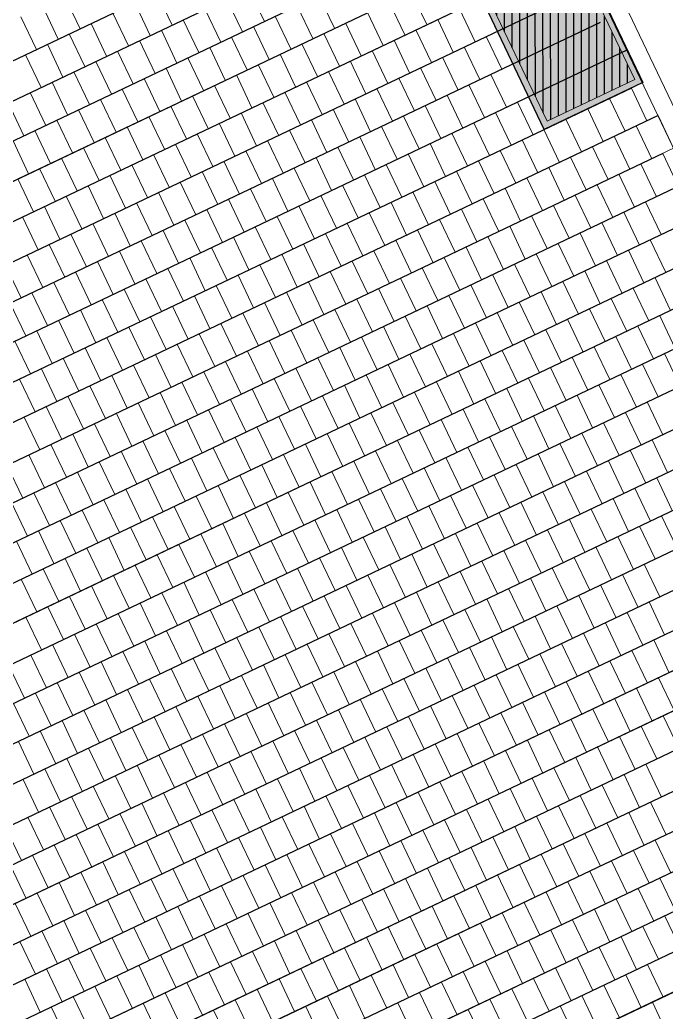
# Model space of a CAD drawing. Header units: metres. Extents: x 679599 to 680028, y 2748524 to 2748840.
# Drawn here: x 679958.94 to 679969.63, y 2748801.85 to 2748818.26 of the extents above; entities that cross this region are included whole.
import ezdxf

# ---------------------------------------------------------------- set-up
doc = ezdxf.new("R2010")
doc.units = ezdxf.units.M
doc.header["$LTSCALE"] = 5
doc.layers.add('00-AUX', color=2, linetype='Continuous', plot=False)
doc.layers.add('00-AUX Tree Pit', color=2, linetype='Continuous', plot=False)
doc.layers.add('02-L-B-Curb', color=11, linetype='Continuous', lineweight=5, plot=False)
doc.layers.add('02-L-Joints-Paviment_07_Precast Concrete Blocks 60X40', color=7, linetype='Continuous', lineweight=5, true_color=0x999999)
doc.layers.add('03-TR-Pavement_07_Precast Concrete Blocks 60X40', color=7, linetype='Continuous', lineweight=5, true_color=0x999999)
doc.layers.add('03-TR-Tree Pit_Green', color=46, linetype='Continuous')
doc.layers.add('03-TR-Tree Pit_White', color=7, linetype='Continuous', true_color=0xfcfcfc)
doc.layers.add('04-BK-Tree Pit', color=6, linetype='Continuous', lineweight=5)

# ---------------------------------------------------------------- blocks, each defined once
blk = doc.blocks.new('ALCORQUE RECTANGULAR')
at = {"layer": '03-TR-Tree Pit_Green', "ltscale": 0.3}
h = blk.add_hatch(dxfattribs=at)
h.set_pattern_fill('ANSI31', color=256, scale=0.04, angle=-45)
h.set_pattern_definition([(360, (-2068898.16958, 3428624.0145), (3e-17, 0.127), [])])
h.paths.add_polyline_path([(679903.391, 2748647.421), (679902.702, 2748648.869), (679904.689, 2748649.814), (679905.377, 2748648.367)])
at = {"layer": '03-TR-Tree Pit_White'}
h = blk.add_hatch(color=256, dxfattribs=at)
h.dxf.hatch_style = 1
h.paths.add_polyline_path([(679903.344, 2748647.288), (679902.569, 2748648.916), (679904.736, 2748649.947), (679905.511, 2748648.319)])
at = {"layer": '02-L-B-Curb'}
blk.add_lwpolyline([(679903.344, 2748647.288), (679902.569, 2748648.916), (679904.736, 2748649.947), (679905.511, 2748648.319)], close=True, dxfattribs=at)
at = {"layer": '02-L-B-Curb', "color": 6}
blk.add_lwpolyline([(679903.391, 2748647.421), (679902.702, 2748648.868), (679904.689, 2748649.814), (679905.378, 2748648.366)], close=True, dxfattribs=at)

msp = doc.modelspace()

# ---------------------------------------------------------------- linework, layer by layer
at = {"layer": '00-AUX'}
for points in [[(679966.982, 2748821.461), (679948.143, 2748812.496)], [(679967.422, 2748821.006), (679948.561, 2748812.03)], [(679967.499, 2748820.378), (679948.978, 2748811.565)], [(679967.939, 2748819.923), (679949.396, 2748811.099)], [(679968.016, 2748819.295), (679949.814, 2748810.633)], [(679968.456, 2748818.84), (679950.232, 2748810.168)], [(679968.533, 2748818.212), (679950.65, 2748809.702)], [(679968.973, 2748817.757), (679951.068, 2748809.236)], [(679969.051, 2748817.129), (679951.485, 2748808.77)], [(679969.491, 2748816.674), (679951.903, 2748808.305)], [(679969.568, 2748816.046), (679952.321, 2748807.839)], [(679970.008, 2748815.591), (679952.739, 2748807.373)], [(679970.085, 2748814.963), (679953.157, 2748806.908)], [(679970.525, 2748814.508), (679953.574, 2748806.442)], [(679970.602, 2748813.88), (679953.992, 2748805.976)], [(679971.042, 2748813.425), (679954.41, 2748805.51)], [(679971.119, 2748812.797), (679954.828, 2748805.045)], [(679971.559, 2748812.342), (679955.246, 2748804.579)], [(679971.637, 2748811.714), (679955.663, 2748804.113)], [(679972.077, 2748811.259), (679956.081, 2748803.647)], [(679972.154, 2748810.631), (679956.499, 2748803.182)], [(679972.593, 2748810.178), (679956.916, 2748802.718)], [(679972.67, 2748809.55), (679957.333, 2748802.252)], [(679973.11, 2748809.095), (679957.751, 2748801.786)], [(679973.187, 2748808.467), (679958.169, 2748801.32)], [(679973.624, 2748808.011), (679958.587, 2748800.855)], [(679973.701, 2748807.383), (679959.004, 2748800.389)], [(679974.141, 2748806.928), (679959.422, 2748799.923)], [(679974.218, 2748806.3), (679959.84, 2748799.458)], [(679974.658, 2748805.845), (679960.258, 2748798.992)], [(679974.736, 2748805.217), (679960.676, 2748798.526)], [(679975.176, 2748804.762), (679961.093, 2748798.061)]]:
    msp.add_lwpolyline(points, dxfattribs=at)
at = {"layer": '00-AUX Tree Pit'}
msp.add_lwpolyline([(679969.24, 2748817.22), (679967.611, 2748816.445), (679966.58, 2748818.613), (679968.208, 2748819.387)], close=True, dxfattribs=at)
at = {"layer": '02-L-B-Curb'}
for points in [[(680027.692, 2748695.495), (679959.257, 2748838.798)], [(679959.147, 2748838.332), (680027.421, 2748695.366)]]:
    msp.add_lwpolyline(points, dxfattribs=at)
at = {"layer": '02-L-Joints-Paviment_07_Precast Concrete Blocks 60X40'}
for points in [[(679962.984, 2748818.23), (679962.726, 2748818.771)], [(679959.939, 2748818.109), (679959.681, 2748818.651)], [(679961.203, 2748818.711), (679961.461, 2748818.169)], [(679962.623, 2748818.058), (679962.365, 2748818.599)], [(679963.887, 2748818.659), (679964.145, 2748818.117)], [(679965.669, 2748818.178), (679965.411, 2748818.72)], [(679959.577, 2748817.938), (679959.32, 2748818.479)], [(679960.842, 2748818.539), (679961.099, 2748817.997)], [(679962.262, 2748817.886), (679962.004, 2748818.428)], [(679963.526, 2748818.487), (679963.784, 2748817.946)], [(679965.307, 2748818.006), (679965.049, 2748818.548)], [(679966.21, 2748818.436), (679966.468, 2748817.894)], [(679959.216, 2748817.766), (679958.958, 2748818.307)], [(679960.48, 2748818.367), (679960.738, 2748817.825)], [(679961.901, 2748817.714), (679961.643, 2748818.256)], [(679963.165, 2748818.315), (679963.423, 2748817.774)], [(679964.946, 2748817.834), (679964.688, 2748818.376)], [(679965.849, 2748818.264), (679966.107, 2748817.722)], [(679960.119, 2748818.195), (679960.377, 2748817.654)], [(679962.804, 2748818.144), (679963.061, 2748817.602)], [(679964.585, 2748817.662), (679964.327, 2748818.204)], [(679965.488, 2748818.092), (679965.746, 2748817.55)], [(679959.758, 2748818.023), (679960.016, 2748817.482)], [(679961.539, 2748817.542), (679961.282, 2748818.084)], [(679962.442, 2748817.972), (679962.7, 2748817.43)], [(679964.224, 2748817.49), (679963.966, 2748818.032)], [(679966.908, 2748817.439), (679966.65, 2748817.98)], [(679959.397, 2748817.852), (679959.655, 2748817.31)], [(679961.178, 2748817.37), (679960.92, 2748817.912)], [(679962.081, 2748817.8), (679962.339, 2748817.258)], [(679963.863, 2748817.318), (679963.605, 2748817.86)], [(679965.127, 2748817.92), (679965.385, 2748817.378)], [(679966.547, 2748817.267), (679966.289, 2748817.808)], [(679959.036, 2748817.68), (679959.293, 2748817.138)], [(679960.817, 2748817.198), (679960.559, 2748817.74)], [(679961.72, 2748817.628), (679961.978, 2748817.086)], [(679963.501, 2748817.147), (679963.244, 2748817.688)], [(679964.766, 2748817.748), (679965.023, 2748817.206)], [(679966.186, 2748817.095), (679965.928, 2748817.637)], [(679960.456, 2748817.026), (679960.198, 2748817.568)], [(679961.359, 2748817.456), (679961.617, 2748816.914)], [(679963.14, 2748816.975), (679962.882, 2748817.516)], [(679964.404, 2748817.576), (679964.662, 2748817.034)], [(679965.824, 2748816.923), (679965.567, 2748817.465)], [(679960.095, 2748816.855), (679959.837, 2748817.396)], [(679960.998, 2748817.284), (679961.255, 2748816.742)], [(679962.779, 2748816.803), (679962.521, 2748817.345)], [(679964.043, 2748817.404), (679964.301, 2748816.863)], [(679965.463, 2748816.751), (679965.205, 2748817.293)], [(679966.727, 2748817.353), (679966.985, 2748816.811)], [(679959.733, 2748816.683), (679959.476, 2748817.224)], [(679960.636, 2748817.112), (679960.894, 2748816.571)], [(679962.418, 2748816.631), (679962.16, 2748817.173)], [(679963.682, 2748817.232), (679963.94, 2748816.691)], [(679965.102, 2748816.579), (679964.844, 2748817.121)], [(679966.366, 2748817.181), (679966.624, 2748816.639)], [(679969.051, 2748817.129), (679969.308, 2748816.587)], [(679959.372, 2748816.511), (679959.114, 2748817.053)], [(679960.275, 2748816.94), (679960.533, 2748816.399)], [(679962.057, 2748816.459), (679961.799, 2748817.001)], [(679963.321, 2748817.061), (679963.579, 2748816.519)], [(679964.741, 2748816.407), (679964.483, 2748816.949)], [(679966.005, 2748817.009), (679966.263, 2748816.467)], [(679968.689, 2748816.957), (679968.947, 2748816.415)], [(679959.011, 2748816.339), (679958.753, 2748816.881)], [(679961.695, 2748816.287), (679961.438, 2748816.829)], [(679962.96, 2748816.889), (679963.217, 2748816.347)], [(679964.38, 2748816.235), (679964.122, 2748816.777)], [(679965.644, 2748816.837), (679965.902, 2748816.295)], [(679967.425, 2748816.356), (679967.167, 2748816.897)], [(679968.328, 2748816.785), (679968.586, 2748816.243)], [(679959.914, 2748816.769), (679960.172, 2748816.227)], [(679961.334, 2748816.115), (679961.076, 2748816.657)], [(679962.598, 2748816.717), (679962.856, 2748816.175)], [(679965.283, 2748816.665), (679965.541, 2748816.123)], [(679967.064, 2748816.184), (679966.806, 2748816.725)], [(679967.967, 2748816.613), (679968.225, 2748816.072)], [(679969.748, 2748816.132), (679969.491, 2748816.674)], [(679959.553, 2748816.597), (679959.811, 2748816.055)], [(679960.973, 2748815.943), (679960.715, 2748816.485)], [(679962.237, 2748816.545), (679962.495, 2748816.003)], [(679964.019, 2748816.064), (679963.761, 2748816.605)], [(679964.922, 2748816.493), (679965.179, 2748815.951)], [(679966.703, 2748816.012), (679966.445, 2748816.554)], [(679969.387, 2748815.96), (679969.129, 2748816.502)], [(679959.192, 2748816.425), (679959.449, 2748815.883)], [(679960.612, 2748815.772), (679960.354, 2748816.313)], [(679961.876, 2748816.373), (679962.134, 2748815.831)], [(679963.657, 2748815.892), (679963.4, 2748816.433)], [(679964.56, 2748816.321), (679964.818, 2748815.78)], [(679966.342, 2748815.84), (679966.084, 2748816.382)], [(679967.606, 2748816.442), (679967.864, 2748815.9)], [(679969.026, 2748815.788), (679968.768, 2748816.33)], [(679958.83, 2748816.253), (679959.088, 2748815.711)], [(679960.251, 2748815.6), (679959.993, 2748816.141)], [(679961.515, 2748816.201), (679961.773, 2748815.659)], [(679963.296, 2748815.72), (679963.038, 2748816.262)], [(679964.199, 2748816.149), (679964.457, 2748815.608)], [(679965.98, 2748815.668), (679965.723, 2748816.21)], [(679967.245, 2748816.27), (679967.502, 2748815.728)], [(679968.665, 2748815.616), (679968.407, 2748816.158)], [(679959.889, 2748815.428), (679959.632, 2748815.97)], [(679961.154, 2748816.029), (679961.411, 2748815.488)], [(679962.935, 2748815.548), (679962.677, 2748816.09)], [(679963.838, 2748815.978), (679964.096, 2748815.436)], [(679965.619, 2748815.496), (679965.361, 2748816.038)], [(679966.883, 2748816.098), (679967.141, 2748815.556)], [(679968.304, 2748815.444), (679968.046, 2748815.986)], [(679969.568, 2748816.046), (679969.826, 2748815.504)], [(679959.528, 2748815.256), (679959.27, 2748815.798)], [(679960.792, 2748815.857), (679961.05, 2748815.316)], [(679962.574, 2748815.376), (679962.316, 2748815.918)], [(679963.477, 2748815.806), (679963.735, 2748815.264)], [(679965.258, 2748815.324), (679965, 2748815.866)], [(679966.522, 2748815.926), (679966.78, 2748815.384)], [(679967.942, 2748815.273), (679967.685, 2748815.814)], [(679969.207, 2748815.874), (679969.464, 2748815.332)], [(679959.167, 2748815.084), (679958.909, 2748815.626)], [(679960.431, 2748815.686), (679960.689, 2748815.144)], [(679962.213, 2748815.204), (679961.955, 2748815.746)], [(679963.116, 2748815.634), (679963.373, 2748815.092)], [(679964.897, 2748815.152), (679964.639, 2748815.694)], [(679966.161, 2748815.754), (679966.419, 2748815.212)], [(679967.581, 2748815.101), (679967.323, 2748815.642)], [(679968.845, 2748815.702), (679969.103, 2748815.16)], [(679960.07, 2748815.514), (679960.328, 2748814.972)], [(679961.851, 2748815.032), (679961.594, 2748815.574)], [(679962.754, 2748815.462), (679963.012, 2748814.92)], [(679964.536, 2748814.981), (679964.278, 2748815.522)], [(679965.8, 2748815.582), (679966.058, 2748815.04)], [(679967.22, 2748814.929), (679966.962, 2748815.471)], [(679968.484, 2748815.53), (679968.742, 2748814.989)], [(679959.709, 2748815.342), (679959.967, 2748814.8)], [(679961.49, 2748814.86), (679961.232, 2748815.402)], [(679964.175, 2748814.809), (679963.917, 2748815.35)], [(679965.439, 2748815.41), (679965.697, 2748814.868)], [(679966.859, 2748814.757), (679966.601, 2748815.299)], [(679968.123, 2748815.359), (679968.381, 2748814.817)], [(679959.348, 2748815.17), (679959.605, 2748814.628)], [(679961.129, 2748814.689), (679960.871, 2748815.23)], [(679962.393, 2748815.29), (679962.651, 2748814.748)], [(679963.813, 2748814.637), (679963.556, 2748815.179)], [(679965.078, 2748815.238), (679965.335, 2748814.697)], [(679967.762, 2748815.187), (679968.02, 2748814.645)], [(679969.543, 2748814.705), (679969.285, 2748815.247)], [(679958.986, 2748814.998), (679959.244, 2748814.456)], [(679960.768, 2748814.517), (679960.51, 2748815.058)], [(679962.032, 2748815.118), (679962.29, 2748814.576)], [(679963.452, 2748814.465), (679963.194, 2748815.007)], [(679964.716, 2748815.067), (679964.974, 2748814.525)], [(679966.498, 2748814.585), (679966.24, 2748815.127)], [(679967.401, 2748815.015), (679967.658, 2748814.473)], [(679969.182, 2748814.533), (679968.924, 2748815.075)], [(679960.407, 2748814.345), (679960.149, 2748814.887)], [(679961.671, 2748814.946), (679961.929, 2748814.405)], [(679963.091, 2748814.293), (679962.833, 2748814.835)], [(679964.355, 2748814.895), (679964.613, 2748814.353)], [(679966.136, 2748814.413), (679965.879, 2748814.955)], [(679967.039, 2748814.843), (679967.297, 2748814.301)], [(679968.821, 2748814.361), (679968.563, 2748814.903)], [(679960.045, 2748814.173), (679959.788, 2748814.715)], [(679961.31, 2748814.774), (679961.567, 2748814.233)], [(679962.73, 2748814.121), (679962.472, 2748814.663)], [(679963.994, 2748814.723), (679964.252, 2748814.181)], [(679965.775, 2748814.241), (679965.517, 2748814.783)], [(679966.678, 2748814.671), (679966.936, 2748814.129)], [(679968.46, 2748814.19), (679968.202, 2748814.731)], [(679959.684, 2748814.001), (679959.426, 2748814.543)], [(679960.948, 2748814.603), (679961.206, 2748814.061)], [(679962.369, 2748813.949), (679962.111, 2748814.491)], [(679963.633, 2748814.551), (679963.891, 2748814.009)], [(679965.414, 2748814.069), (679965.156, 2748814.611)], [(679966.317, 2748814.499), (679966.575, 2748813.957)], [(679968.098, 2748814.018), (679967.841, 2748814.56)], [(679969.363, 2748814.619), (679969.62, 2748814.077)], [(679959.323, 2748813.829), (679959.065, 2748814.371)], [(679960.587, 2748814.431), (679960.845, 2748813.889)], [(679962.007, 2748813.777), (679961.75, 2748814.319)], [(679963.272, 2748814.379), (679963.529, 2748813.837)], [(679965.053, 2748813.898), (679964.795, 2748814.439)], [(679965.956, 2748814.327), (679966.214, 2748813.785)], [(679967.737, 2748813.846), (679967.479, 2748814.388)], [(679969.001, 2748814.447), (679969.259, 2748813.906)], [(679958.962, 2748813.657), (679958.704, 2748814.199)], [(679960.226, 2748814.259), (679960.484, 2748813.717)], [(679961.646, 2748813.606), (679961.388, 2748814.147)], [(679962.91, 2748814.207), (679963.168, 2748813.665)], [(679964.692, 2748813.726), (679964.434, 2748814.267)], [(679965.595, 2748814.155), (679965.853, 2748813.614)], [(679967.376, 2748813.674), (679967.118, 2748814.216)], [(679968.64, 2748814.276), (679968.898, 2748813.734)], [(679959.865, 2748814.087), (679960.123, 2748813.545)], [(679962.549, 2748814.035), (679962.807, 2748813.493)], [(679964.331, 2748813.554), (679964.073, 2748814.096)], [(679965.234, 2748813.984), (679965.491, 2748813.442)], [(679967.015, 2748813.502), (679966.757, 2748814.044)], [(679968.279, 2748814.104), (679968.537, 2748813.562)], [(679969.699, 2748813.45), (679969.441, 2748813.992)], [(679959.504, 2748813.915), (679959.761, 2748813.373)], [(679961.285, 2748813.434), (679961.027, 2748813.975)], [(679962.188, 2748813.863), (679962.446, 2748813.322)], [(679963.969, 2748813.382), (679963.712, 2748813.924)], [(679966.654, 2748813.33), (679966.396, 2748813.872)], [(679967.918, 2748813.932), (679968.176, 2748813.39)], [(679969.338, 2748813.278), (679969.08, 2748813.82)], [(679959.142, 2748813.743), (679959.4, 2748813.201)], [(679960.924, 2748813.262), (679960.666, 2748813.804)], [(679961.827, 2748813.692), (679962.085, 2748813.15)], [(679963.608, 2748813.21), (679963.35, 2748813.752)], [(679964.872, 2748813.812), (679965.13, 2748813.27)], [(679966.292, 2748813.158), (679966.035, 2748813.7)], [(679967.557, 2748813.76), (679967.814, 2748813.218)], [(679958.781, 2748813.571), (679959.039, 2748813.03)], [(679960.563, 2748813.09), (679960.305, 2748813.632)], [(679961.466, 2748813.52), (679961.723, 2748812.978)], [(679963.247, 2748813.038), (679962.989, 2748813.58)], [(679964.511, 2748813.64), (679964.769, 2748813.098)], [(679965.931, 2748812.986), (679965.673, 2748813.528)], [(679967.195, 2748813.588), (679967.453, 2748813.046)], [(679968.977, 2748813.107), (679968.719, 2748813.648)], [(679960.201, 2748812.918), (679959.944, 2748813.46)], [(679961.104, 2748813.348), (679961.362, 2748812.806)], [(679962.886, 2748812.866), (679962.628, 2748813.408)], [(679964.15, 2748813.468), (679964.408, 2748812.926)], [(679965.57, 2748812.815), (679965.312, 2748813.356)], [(679966.834, 2748813.416), (679967.092, 2748812.874)], [(679968.616, 2748812.935), (679968.358, 2748813.477)], [(679969.519, 2748813.364), (679969.776, 2748812.823)], [(679959.84, 2748812.746), (679959.582, 2748813.288)], [(679960.743, 2748813.176), (679961.001, 2748812.634)], [(679962.525, 2748812.694), (679962.267, 2748813.236)], [(679963.789, 2748813.296), (679964.047, 2748812.754)], [(679965.209, 2748812.643), (679964.951, 2748813.185)], [(679966.473, 2748813.244), (679966.731, 2748812.702)], [(679968.254, 2748812.763), (679967.997, 2748813.305)], [(679969.157, 2748813.193), (679969.415, 2748812.651)], [(679959.479, 2748812.574), (679959.221, 2748813.116)], [(679960.382, 2748813.004), (679960.64, 2748812.462)], [(679962.163, 2748812.523), (679961.906, 2748813.064)], [(679963.428, 2748813.124), (679963.685, 2748812.582)], [(679964.848, 2748812.471), (679964.59, 2748813.013)], [(679966.112, 2748813.072), (679966.37, 2748812.531)], [(679967.893, 2748812.591), (679967.635, 2748813.133)], [(679968.796, 2748813.021), (679969.054, 2748812.479)], [(679959.118, 2748812.402), (679958.86, 2748812.944)], [(679961.802, 2748812.351), (679961.544, 2748812.892)], [(679963.066, 2748812.952), (679963.324, 2748812.41)], [(679964.487, 2748812.299), (679964.229, 2748812.841)], [(679965.751, 2748812.901), (679966.009, 2748812.359)], [(679967.532, 2748812.419), (679967.274, 2748812.961)], [(679968.435, 2748812.849), (679968.693, 2748812.307)], [(679960.021, 2748812.832), (679960.279, 2748812.29)], [(679961.441, 2748812.179), (679961.183, 2748812.721)], [(679962.705, 2748812.78), (679962.963, 2748812.239)], [(679965.389, 2748812.729), (679965.647, 2748812.187)], [(679967.171, 2748812.247), (679966.913, 2748812.789)], [(679968.074, 2748812.677), (679968.332, 2748812.135)], [(679969.855, 2748812.195), (679969.597, 2748812.737)], [(679959.66, 2748812.66), (679959.917, 2748812.118)], [(679961.08, 2748812.007), (679960.822, 2748812.549)], [(679962.344, 2748812.609), (679962.602, 2748812.067)], [(679964.125, 2748812.127), (679963.868, 2748812.669)], [(679965.028, 2748812.557), (679965.286, 2748812.015)], [(679966.81, 2748812.075), (679966.552, 2748812.617)], [(679969.494, 2748812.024), (679969.236, 2748812.565)], [(679959.298, 2748812.488), (679959.556, 2748811.947)], [(679960.719, 2748811.835), (679960.461, 2748812.377)], [(679961.983, 2748812.437), (679962.241, 2748811.895)], [(679963.764, 2748811.955), (679963.506, 2748812.497)], [(679964.667, 2748812.385), (679964.925, 2748811.843)], [(679966.448, 2748811.903), (679966.191, 2748812.445)], [(679967.713, 2748812.505), (679967.97, 2748811.963)], [(679969.133, 2748811.852), (679968.875, 2748812.394)], [(679958.937, 2748812.317), (679959.195, 2748811.775)], [(679960.357, 2748811.663), (679960.1, 2748812.205)], [(679961.622, 2748812.265), (679961.879, 2748811.723)], [(679963.403, 2748811.783), (679963.145, 2748812.325)], [(679964.306, 2748812.213), (679964.564, 2748811.671)], [(679966.087, 2748811.732), (679965.829, 2748812.273)], [(679967.351, 2748812.333), (679967.609, 2748811.791)], [(679968.772, 2748811.68), (679968.514, 2748812.222)], [(679959.996, 2748811.491), (679959.738, 2748812.033)], [(679961.26, 2748812.093), (679961.518, 2748811.551)], [(679963.042, 2748811.611), (679962.784, 2748812.153)], [(679963.945, 2748812.041), (679964.203, 2748811.499)], [(679965.726, 2748811.56), (679965.468, 2748812.102)], [(679966.99, 2748812.161), (679967.248, 2748811.62)], [(679968.41, 2748811.508), (679968.153, 2748812.05)], [(679959.635, 2748811.319), (679959.377, 2748811.861)], [(679960.899, 2748811.921), (679961.157, 2748811.379)], [(679962.681, 2748811.44), (679962.423, 2748811.981)], [(679963.584, 2748811.869), (679963.841, 2748811.327)], [(679965.365, 2748811.388), (679965.107, 2748811.93)], [(679966.629, 2748811.989), (679966.887, 2748811.448)], [(679968.049, 2748811.336), (679967.791, 2748811.878)], [(679969.313, 2748811.938), (679969.571, 2748811.396)], [(679959.274, 2748811.148), (679959.016, 2748811.689)], [(679960.538, 2748811.749), (679960.796, 2748811.207)], [(679962.319, 2748811.268), (679962.062, 2748811.81)], [(679963.222, 2748811.697), (679963.48, 2748811.156)], [(679965.004, 2748811.216), (679964.746, 2748811.758)], [(679966.268, 2748811.818), (679966.526, 2748811.276)], [(679967.688, 2748811.164), (679967.43, 2748811.706)], [(679968.952, 2748811.766), (679969.21, 2748811.224)], [(679960.177, 2748811.577), (679960.435, 2748811.035)], [(679961.958, 2748811.096), (679961.7, 2748811.638)], [(679962.861, 2748811.526), (679963.119, 2748810.984)], [(679964.643, 2748811.044), (679964.385, 2748811.586)], [(679965.907, 2748811.646), (679966.164, 2748811.104)], [(679967.327, 2748810.992), (679967.069, 2748811.534)], [(679968.591, 2748811.594), (679968.849, 2748811.052)], [(679959.816, 2748811.405), (679960.073, 2748810.864)], [(679961.597, 2748810.924), (679961.339, 2748811.466)], [(679964.281, 2748810.872), (679964.024, 2748811.414)], [(679965.545, 2748811.474), (679965.803, 2748810.932)], [(679966.966, 2748810.82), (679966.708, 2748811.362)], [(679968.23, 2748811.422), (679968.488, 2748810.88)], [(679959.454, 2748811.234), (679959.712, 2748810.692)], [(679961.236, 2748810.752), (679960.978, 2748811.294)], [(679962.5, 2748811.354), (679962.758, 2748810.812)], [(679963.92, 2748810.7), (679963.662, 2748811.242)], [(679965.184, 2748811.302), (679965.442, 2748810.76)], [(679967.869, 2748811.25), (679968.126, 2748810.708)], [(679969.65, 2748810.769), (679969.392, 2748811.311)], [(679959.093, 2748811.062), (679959.351, 2748810.52)], [(679960.875, 2748810.58), (679960.617, 2748811.122)], [(679962.139, 2748811.182), (679962.397, 2748810.64)], [(679963.559, 2748810.528), (679963.301, 2748811.07)], [(679964.823, 2748811.13), (679965.081, 2748810.588)], [(679966.604, 2748810.649), (679966.347, 2748811.19)], [(679967.507, 2748811.078), (679967.765, 2748810.537)], [(679969.289, 2748810.597), (679969.031, 2748811.139)], [(679958.732, 2748810.89), (679958.99, 2748810.348)], [(679960.513, 2748810.408), (679960.256, 2748810.95)], [(679961.778, 2748811.01), (679962.035, 2748810.468)], [(679963.198, 2748810.357), (679962.94, 2748810.898)], [(679964.462, 2748810.958), (679964.72, 2748810.416)], [(679966.243, 2748810.477), (679965.985, 2748811.019)], [(679967.146, 2748810.906), (679967.404, 2748810.365)], [(679968.928, 2748810.425), (679968.67, 2748810.967)], [(679960.152, 2748810.236), (679959.894, 2748810.778)], [(679961.416, 2748810.838), (679961.674, 2748810.296)], [(679962.837, 2748810.185), (679962.579, 2748810.727)], [(679964.101, 2748810.786), (679964.359, 2748810.245)], [(679965.882, 2748810.305), (679965.624, 2748810.847)], [(679966.785, 2748810.735), (679967.043, 2748810.193)], [(679968.566, 2748810.253), (679968.309, 2748810.795)], [(679959.791, 2748810.065), (679959.533, 2748810.606)], [(679961.055, 2748810.666), (679961.313, 2748810.124)], [(679962.475, 2748810.013), (679962.218, 2748810.555)], [(679963.74, 2748810.614), (679963.997, 2748810.073)], [(679965.521, 2748810.133), (679965.263, 2748810.675)], [(679966.424, 2748810.563), (679966.682, 2748810.021)], [(679968.205, 2748810.081), (679967.947, 2748810.623)], [(679969.469, 2748810.683), (679969.727, 2748810.141)], [(679959.43, 2748809.893), (679959.172, 2748810.435)], [(679960.694, 2748810.494), (679960.952, 2748809.952)], [(679962.114, 2748809.841), (679961.856, 2748810.383)], [(679963.378, 2748810.443), (679963.636, 2748809.901)], [(679965.16, 2748809.961), (679964.902, 2748810.503)], [(679966.063, 2748810.391), (679966.32, 2748809.849)], [(679967.844, 2748809.909), (679967.586, 2748810.451)], [(679969.108, 2748810.511), (679969.366, 2748809.969)], [(679959.069, 2748809.721), (679958.811, 2748810.263)], [(679960.333, 2748810.322), (679960.591, 2748809.781)], [(679961.753, 2748809.669), (679961.495, 2748810.211)], [(679963.017, 2748810.271), (679963.275, 2748809.729)], [(679964.799, 2748809.789), (679964.541, 2748810.331)], [(679965.701, 2748810.219), (679965.959, 2748809.677)], [(679967.483, 2748809.738), (679967.225, 2748810.279)], [(679968.747, 2748810.339), (679969.005, 2748809.797)], [(679959.972, 2748810.151), (679960.229, 2748809.609)], [(679962.656, 2748810.099), (679962.914, 2748809.557)], [(679964.437, 2748809.617), (679964.18, 2748810.159)], [(679965.34, 2748810.047), (679965.598, 2748809.505)], [(679967.122, 2748809.566), (679966.864, 2748810.107)], [(679968.386, 2748810.167), (679968.644, 2748809.625)], [(679969.806, 2748809.514), (679969.548, 2748810.056)], [(679959.61, 2748809.979), (679959.868, 2748809.437)], [(679961.392, 2748809.497), (679961.134, 2748810.039)], [(679962.295, 2748809.927), (679962.553, 2748809.385)], [(679964.076, 2748809.445), (679963.818, 2748809.987)], [(679966.76, 2748809.394), (679966.503, 2748809.936)], [(679968.025, 2748809.995), (679968.282, 2748809.454)], [(679969.445, 2748809.342), (679969.187, 2748809.884)], [(679959.249, 2748809.807), (679959.507, 2748809.265)], [(679961.031, 2748809.325), (679960.773, 2748809.867)], [(679961.934, 2748809.755), (679962.191, 2748809.213)], [(679963.715, 2748809.274), (679963.457, 2748809.815)], [(679964.979, 2748809.875), (679965.237, 2748809.333)], [(679966.399, 2748809.222), (679966.141, 2748809.764)], [(679967.663, 2748809.823), (679967.921, 2748809.282)], [(679958.888, 2748809.635), (679959.146, 2748809.093)], [(679960.669, 2748809.153), (679960.412, 2748809.695)], [(679961.572, 2748809.583), (679961.83, 2748809.041)], [(679963.354, 2748809.102), (679963.096, 2748809.644)], [(679964.618, 2748809.703), (679964.876, 2748809.162)], [(679966.038, 2748809.05), (679965.78, 2748809.592)], [(679967.302, 2748809.652), (679967.56, 2748809.11)], [(679969.084, 2748809.17), (679968.826, 2748809.712)], [(679960.308, 2748808.982), (679960.05, 2748809.523)], [(679961.211, 2748809.411), (679961.469, 2748808.87)], [(679962.993, 2748808.93), (679962.735, 2748809.472)], [(679964.257, 2748809.531), (679964.515, 2748808.99)], [(679965.677, 2748808.878), (679965.419, 2748809.42)], [(679966.941, 2748809.48), (679967.199, 2748808.938)], [(679968.722, 2748808.998), (679968.465, 2748809.54)], [(679959.947, 2748808.81), (679959.689, 2748809.352)], [(679960.85, 2748809.239), (679961.108, 2748808.698)], [(679962.631, 2748808.758), (679962.374, 2748809.3)], [(679963.896, 2748809.36), (679964.153, 2748808.818)], [(679965.316, 2748808.706), (679965.058, 2748809.248)], [(679966.58, 2748809.308), (679966.838, 2748808.766)], [(679968.361, 2748808.826), (679968.103, 2748809.368)], [(679969.264, 2748809.256), (679969.522, 2748808.714)], [(679959.586, 2748808.638), (679959.328, 2748809.18)], [(679960.489, 2748809.068), (679960.747, 2748808.526)], [(679962.27, 2748808.586), (679962.012, 2748809.128)], [(679963.534, 2748809.188), (679963.792, 2748808.646)], [(679964.955, 2748808.534), (679964.697, 2748809.076)], [(679966.219, 2748809.136), (679966.476, 2748808.594)], [(679968, 2748808.655), (679967.742, 2748809.196)], [(679968.903, 2748809.084), (679969.161, 2748808.542)], [(679959.225, 2748808.466), (679958.967, 2748809.008)], [(679961.909, 2748808.414), (679961.651, 2748808.956)], [(679963.173, 2748809.016), (679963.431, 2748808.474)], [(679964.593, 2748808.363), (679964.335, 2748808.904)], [(679965.857, 2748808.964), (679966.115, 2748808.422)], [(679967.639, 2748808.483), (679967.381, 2748809.024)], [(679968.542, 2748808.912), (679968.8, 2748808.371)], [(679960.128, 2748808.896), (679960.385, 2748808.354)], [(679961.548, 2748808.242), (679961.29, 2748808.784)], [(679962.812, 2748808.844), (679963.07, 2748808.302)], [(679964.232, 2748808.191), (679963.974, 2748808.732)], [(679965.496, 2748808.792), (679965.754, 2748808.25)], [(679967.278, 2748808.311), (679967.02, 2748808.853)], [(679968.181, 2748808.74), (679968.438, 2748808.199)], [(679959.766, 2748808.724), (679960.024, 2748808.182)], [(679961.187, 2748808.07), (679960.929, 2748808.612)], [(679962.451, 2748808.672), (679962.709, 2748808.13)], [(679965.135, 2748808.62), (679965.393, 2748808.079)], [(679966.916, 2748808.139), (679966.659, 2748808.681)], [(679967.819, 2748808.569), (679968.077, 2748808.027)], [(679969.6, 2748808.089), (679969.342, 2748808.631)], [(679959.405, 2748808.552), (679959.663, 2748808.01)], [(679960.825, 2748807.899), (679960.568, 2748808.44)], [(679962.09, 2748808.5), (679962.347, 2748807.958)], [(679963.871, 2748808.019), (679963.613, 2748808.561)], [(679964.774, 2748808.448), (679965.032, 2748807.907)], [(679966.555, 2748807.967), (679966.297, 2748808.509)], [(679969.239, 2748807.917), (679968.981, 2748808.459)], [(679959.044, 2748808.38), (679959.302, 2748807.838)], [(679960.464, 2748807.727), (679960.206, 2748808.269)], [(679961.728, 2748808.328), (679961.986, 2748807.787)], [(679963.51, 2748807.847), (679963.252, 2748808.389)], [(679964.413, 2748808.277), (679964.671, 2748807.735)], [(679966.194, 2748807.795), (679965.936, 2748808.337)], [(679967.458, 2748808.397), (679967.716, 2748807.855)], [(679968.877, 2748807.745), (679968.62, 2748808.287)], [(679960.103, 2748807.555), (679959.845, 2748808.097)], [(679961.367, 2748808.156), (679961.625, 2748807.615)], [(679963.149, 2748807.675), (679962.891, 2748808.217)], [(679964.052, 2748808.105), (679964.309, 2748807.563)], [(679965.833, 2748807.623), (679965.575, 2748808.165)], [(679967.097, 2748808.225), (679967.355, 2748807.683)], [(679968.516, 2748807.573), (679968.258, 2748808.115)], [(679959.742, 2748807.383), (679959.484, 2748807.925)], [(679961.006, 2748807.985), (679961.264, 2748807.443)], [(679962.787, 2748807.503), (679962.53, 2748808.045)], [(679963.69, 2748807.933), (679963.948, 2748807.391)], [(679965.472, 2748807.451), (679965.214, 2748807.993)], [(679966.736, 2748808.053), (679966.994, 2748807.511)], [(679968.155, 2748807.402), (679967.897, 2748807.943)], [(679969.419, 2748808.003), (679969.677, 2748807.461)], [(679959.381, 2748807.211), (679959.123, 2748807.753)], [(679960.645, 2748807.813), (679960.903, 2748807.271)], [(679962.426, 2748807.331), (679962.168, 2748807.873)], [(679963.329, 2748807.761), (679963.587, 2748807.219)], [(679965.11, 2748807.28), (679964.853, 2748807.821)], [(679966.375, 2748807.881), (679966.632, 2748807.339)], [(679967.794, 2748807.23), (679967.536, 2748807.771)], [(679969.058, 2748807.831), (679969.316, 2748807.289)], [(679960.284, 2748807.641), (679960.541, 2748807.099)], [(679962.065, 2748807.159), (679961.807, 2748807.701)], [(679962.968, 2748807.589), (679963.226, 2748807.047)], [(679964.749, 2748807.108), (679964.491, 2748807.649)], [(679966.013, 2748807.709), (679966.271, 2748807.167)], [(679967.433, 2748807.058), (679967.175, 2748807.6)], [(679968.697, 2748807.659), (679968.955, 2748807.118)], [(679959.019, 2748807.039), (679958.762, 2748807.581)], [(679959.922, 2748807.469), (679960.18, 2748806.927)], [(679961.704, 2748806.988), (679961.446, 2748807.529)], [(679964.388, 2748806.936), (679964.13, 2748807.478)], [(679965.652, 2748807.537), (679965.91, 2748806.996)], [(679967.072, 2748806.886), (679966.814, 2748807.428)], [(679968.336, 2748807.487), (679968.594, 2748806.946)], [(679959.561, 2748807.297), (679959.819, 2748806.755)], [(679961.343, 2748806.816), (679961.085, 2748807.357)], [(679962.607, 2748807.417), (679962.865, 2748806.875)], [(679964.027, 2748806.764), (679963.769, 2748807.306)], [(679965.291, 2748807.365), (679965.549, 2748806.824)], [(679966.71, 2748806.714), (679966.453, 2748807.256)], [(679967.975, 2748807.316), (679968.232, 2748806.774)], [(679969.756, 2748806.834), (679969.498, 2748807.376)], [(679959.2, 2748807.125), (679959.458, 2748806.583)], [(679960.981, 2748806.644), (679960.724, 2748807.186)], [(679962.246, 2748807.245), (679962.503, 2748806.704)], [(679963.666, 2748806.592), (679963.408, 2748807.134)], [(679964.93, 2748807.194), (679965.188, 2748806.652)], [(679967.613, 2748807.144), (679967.871, 2748806.602)], [(679969.395, 2748806.662), (679969.137, 2748807.204)], [(679958.839, 2748806.953), (679959.097, 2748806.412)], [(679960.62, 2748806.472), (679960.362, 2748807.014)], [(679961.884, 2748807.073), (679962.142, 2748806.532)], [(679963.305, 2748806.42), (679963.047, 2748806.962)], [(679964.569, 2748807.022), (679964.827, 2748806.48)], [(679966.349, 2748806.542), (679966.091, 2748807.084)], [(679967.252, 2748806.972), (679967.51, 2748806.43)], [(679969.033, 2748806.49), (679968.776, 2748807.032)], [(679960.259, 2748806.3), (679960.001, 2748806.842)], [(679961.523, 2748806.902), (679961.781, 2748806.36)], [(679962.943, 2748806.248), (679962.686, 2748806.79)], [(679964.208, 2748806.85), (679964.465, 2748806.308)], [(679965.988, 2748806.37), (679965.73, 2748806.912)], [(679966.891, 2748806.8), (679967.149, 2748806.258)], [(679968.672, 2748806.319), (679968.414, 2748806.86)], [(679959.898, 2748806.128), (679959.64, 2748806.67)], [(679961.162, 2748806.73), (679961.42, 2748806.188)], [(679962.582, 2748806.076), (679962.324, 2748806.618)], [(679963.846, 2748806.678), (679964.104, 2748806.136)], [(679965.627, 2748806.198), (679965.369, 2748806.74)], [(679966.53, 2748806.628), (679966.788, 2748806.086)], [(679968.311, 2748806.147), (679968.053, 2748806.688)], [(679969.575, 2748806.748), (679969.833, 2748806.206)], [(679959.537, 2748805.956), (679959.279, 2748806.498)], [(679960.801, 2748806.558), (679961.059, 2748806.016)], [(679962.221, 2748805.905), (679961.963, 2748806.446)], [(679963.485, 2748806.506), (679963.743, 2748805.964)], [(679965.266, 2748806.027), (679965.008, 2748806.568)], [(679966.169, 2748806.456), (679966.426, 2748805.914)], [(679967.95, 2748805.975), (679967.692, 2748806.517)], [(679969.214, 2748806.576), (679969.472, 2748806.035)], [(679959.175, 2748805.784), (679958.918, 2748806.326)], [(679960.44, 2748806.386), (679960.697, 2748805.844)], [(679961.86, 2748805.733), (679961.602, 2748806.274)], [(679963.124, 2748806.334), (679963.382, 2748805.792)], [(679964.904, 2748805.855), (679964.647, 2748806.396)], [(679965.807, 2748806.284), (679966.065, 2748805.743)], [(679967.589, 2748805.803), (679967.331, 2748806.345)], [(679968.853, 2748806.405), (679969.111, 2748805.863)], [(679960.078, 2748806.214), (679960.336, 2748805.672)], [(679962.763, 2748806.162), (679963.021, 2748805.621)], [(679964.543, 2748805.683), (679964.285, 2748806.225)], [(679965.446, 2748806.112), (679965.704, 2748805.571)], [(679967.228, 2748805.631), (679966.97, 2748806.173)], [(679968.492, 2748806.233), (679968.75, 2748805.691)], [(679959.717, 2748806.042), (679959.975, 2748805.5)], [(679961.499, 2748805.561), (679961.241, 2748806.103)], [(679962.402, 2748805.99), (679962.659, 2748805.449)], [(679964.182, 2748805.511), (679963.924, 2748806.053)], [(679966.866, 2748805.459), (679966.609, 2748806.001)], [(679968.131, 2748806.061), (679968.388, 2748805.519)], [(679969.548, 2748805.406), (679969.29, 2748805.948)], [(679959.356, 2748805.87), (679959.614, 2748805.329)], [(679961.137, 2748805.389), (679960.88, 2748805.931)], [(679962.04, 2748805.819), (679962.298, 2748805.277)], [(679963.821, 2748805.339), (679963.563, 2748805.881)], [(679965.085, 2748805.941), (679965.343, 2748805.399)], [(679966.505, 2748805.287), (679966.247, 2748805.829)], [(679967.769, 2748805.889), (679968.027, 2748805.347)], [(679958.995, 2748805.698), (679959.253, 2748805.157)], [(679960.776, 2748805.217), (679960.518, 2748805.759)], [(679961.679, 2748805.647), (679961.937, 2748805.105)], [(679963.46, 2748805.167), (679963.202, 2748805.709)], [(679964.724, 2748805.769), (679964.982, 2748805.227)], [(679966.144, 2748805.115), (679965.886, 2748805.657)], [(679967.408, 2748805.717), (679967.666, 2748805.175)], [(679969.186, 2748805.234), (679968.929, 2748805.776)], [(679960.415, 2748805.045), (679960.157, 2748805.587)], [(679961.318, 2748805.475), (679961.576, 2748804.933)], [(679963.098, 2748804.995), (679962.841, 2748805.537)], [(679964.363, 2748805.597), (679964.62, 2748805.055)], [(679965.783, 2748804.944), (679965.525, 2748805.485)], [(679967.047, 2748805.545), (679967.305, 2748805.003)], [(679968.825, 2748805.063), (679968.567, 2748805.604)], [(679960.054, 2748804.873), (679959.796, 2748805.415)], [(679960.957, 2748805.303), (679961.215, 2748804.761)], [(679962.737, 2748804.823), (679962.479, 2748805.365)], [(679964.001, 2748805.425), (679964.259, 2748804.883)], [(679965.422, 2748804.772), (679965.164, 2748805.313)], [(679966.686, 2748805.373), (679966.944, 2748804.831)], [(679968.464, 2748804.891), (679968.206, 2748805.432)], [(679969.367, 2748805.32), (679969.625, 2748804.779)], [(679959.693, 2748804.701), (679959.435, 2748805.243)], [(679960.596, 2748805.131), (679960.853, 2748804.589)], [(679962.376, 2748804.652), (679962.118, 2748805.193)], [(679963.64, 2748805.253), (679963.898, 2748804.711)], [(679965.06, 2748804.6), (679964.803, 2748805.142)], [(679966.325, 2748805.201), (679966.582, 2748804.66)], [(679968.103, 2748804.719), (679967.845, 2748805.261)], [(679969.006, 2748805.149), (679969.264, 2748804.607)], [(679959.331, 2748804.53), (679959.074, 2748805.071)], [(679960.234, 2748804.959), (679960.492, 2748804.417)], [(679962.015, 2748804.48), (679961.757, 2748805.021)], [(679963.279, 2748805.081), (679963.537, 2748804.539)], [(679964.699, 2748804.428), (679964.441, 2748804.97)], [(679965.963, 2748805.03), (679966.221, 2748804.488)], [(679967.742, 2748804.547), (679967.484, 2748805.089)], [(679968.645, 2748804.977), (679968.902, 2748804.435)], [(679958.97, 2748804.358), (679958.712, 2748804.899)], [(679961.654, 2748804.308), (679961.396, 2748804.85)], [(679962.918, 2748804.909), (679963.176, 2748804.368)], [(679964.338, 2748804.256), (679964.08, 2748804.798)], [(679965.602, 2748804.858), (679965.86, 2748804.316)], [(679967.38, 2748804.375), (679967.123, 2748804.917)], [(679968.283, 2748804.805), (679968.541, 2748804.263)], [(679959.873, 2748804.787), (679960.131, 2748804.246)], [(679961.292, 2748804.136), (679961.035, 2748804.678)], [(679962.557, 2748804.737), (679962.814, 2748804.196)], [(679965.241, 2748804.686), (679965.499, 2748804.144)], [(679967.019, 2748804.203), (679966.761, 2748804.745)], [(679967.922, 2748804.633), (679968.18, 2748804.091)], [(679969.704, 2748804.151), (679969.446, 2748804.693)], [(679959.512, 2748804.615), (679959.77, 2748804.074)], [(679960.931, 2748803.964), (679960.673, 2748804.506)], [(679962.195, 2748804.566), (679962.453, 2748804.024)], [(679963.977, 2748804.084), (679963.719, 2748804.626)], [(679964.88, 2748804.514), (679965.138, 2748803.972)], [(679966.658, 2748804.031), (679966.4, 2748804.573)], [(679969.342, 2748803.98), (679969.085, 2748804.521)], [(679959.151, 2748804.444), (679959.409, 2748803.902)], [(679960.57, 2748803.792), (679960.312, 2748804.334)], [(679961.834, 2748804.394), (679962.092, 2748803.852)], [(679963.616, 2748803.912), (679963.358, 2748804.454)], [(679964.519, 2748804.342), (679964.776, 2748803.8)], [(679966.297, 2748803.859), (679966.039, 2748804.401)], [(679967.561, 2748804.461), (679967.819, 2748803.919)], [(679968.981, 2748803.808), (679968.723, 2748804.349)], [(679958.79, 2748804.272), (679959.047, 2748803.73)], [(679960.209, 2748803.62), (679959.951, 2748804.162)], [(679961.473, 2748804.222), (679961.731, 2748803.68)], [(679963.254, 2748803.74), (679962.997, 2748804.282)], [(679964.157, 2748804.17), (679964.415, 2748803.628)], [(679965.936, 2748803.688), (679965.678, 2748804.229)], [(679967.2, 2748804.289), (679967.458, 2748803.747)], [(679968.62, 2748803.636), (679968.362, 2748804.178)], [(679959.848, 2748803.448), (679959.59, 2748803.99)], [(679961.112, 2748804.05), (679961.37, 2748803.508)], [(679962.893, 2748803.569), (679962.635, 2748804.11)], [(679963.796, 2748803.998), (679964.054, 2748803.456)], [(679965.574, 2748803.516), (679965.317, 2748804.057)], [(679966.839, 2748804.117), (679967.096, 2748803.575)], [(679968.259, 2748803.464), (679968.001, 2748804.006)], [(679969.523, 2748804.066), (679969.781, 2748803.524)], [(679959.487, 2748803.277), (679959.229, 2748803.818)], [(679960.751, 2748803.878), (679961.009, 2748803.336)], [(679962.532, 2748803.397), (679962.274, 2748803.938)], [(679963.435, 2748803.826), (679963.693, 2748803.285)], [(679965.213, 2748803.344), (679964.955, 2748803.886)], [(679966.477, 2748803.945), (679966.735, 2748803.404)], [(679967.898, 2748803.292), (679967.64, 2748803.834)], [(679969.162, 2748803.894), (679969.42, 2748803.352)], [(679959.125, 2748803.105), (679958.868, 2748803.646)], [(679960.39, 2748803.706), (679960.647, 2748803.164)], [(679962.171, 2748803.225), (679961.913, 2748803.767)], [(679963.074, 2748803.655), (679963.332, 2748803.113)], [(679964.852, 2748803.172), (679964.594, 2748803.714)], [(679966.116, 2748803.774), (679966.374, 2748803.232)], [(679967.536, 2748803.12), (679967.279, 2748803.662)], [(679968.801, 2748803.722), (679969.058, 2748803.18)], [(679960.028, 2748803.534), (679960.286, 2748802.993)], [(679961.81, 2748803.053), (679961.552, 2748803.595)], [(679962.713, 2748803.483), (679962.97, 2748802.941)], [(679964.491, 2748803), (679964.233, 2748803.542)], [(679965.755, 2748803.602), (679966.013, 2748803.06)], [(679967.175, 2748802.948), (679966.917, 2748803.49)], [(679968.439, 2748803.55), (679968.697, 2748803.008)], [(679959.667, 2748803.362), (679959.925, 2748802.821)], [(679961.448, 2748802.881), (679961.191, 2748803.423)], [(679964.13, 2748802.828), (679963.872, 2748803.37)], [(679965.394, 2748803.43), (679965.652, 2748802.888)], [(679966.814, 2748802.776), (679966.556, 2748803.318)], [(679968.078, 2748803.378), (679968.336, 2748802.836)], [(679969.86, 2748802.897), (679969.602, 2748803.438)], [(679959.306, 2748803.191), (679959.564, 2748802.649)], [(679961.087, 2748802.709), (679960.829, 2748803.251)], [(679962.351, 2748803.311), (679962.609, 2748802.769)], [(679963.769, 2748802.656), (679963.511, 2748803.198)], [(679965.033, 2748803.258), (679965.29, 2748802.716)], [(679967.717, 2748803.206), (679967.975, 2748802.664)], [(679969.498, 2748802.725), (679969.241, 2748803.267)], [(679958.945, 2748803.019), (679959.203, 2748802.477)], [(679960.726, 2748802.537), (679960.468, 2748803.079)], [(679961.99, 2748803.139), (679962.248, 2748802.597)], [(679963.407, 2748802.484), (679963.15, 2748803.026)], [(679964.671, 2748803.086), (679964.929, 2748802.544)], [(679966.453, 2748802.605), (679966.195, 2748803.146)], [(679967.356, 2748803.034), (679967.614, 2748802.492)], [(679969.137, 2748802.553), (679968.879, 2748803.095)], [(679960.365, 2748802.365), (679960.107, 2748802.907)], [(679961.629, 2748802.967), (679961.887, 2748802.425)], [(679963.046, 2748802.313), (679962.788, 2748802.854)], [(679964.31, 2748802.914), (679964.568, 2748802.372)], [(679966.092, 2748802.433), (679965.834, 2748802.974)], [(679966.995, 2748802.862), (679967.252, 2748802.321)], [(679968.776, 2748802.381), (679968.518, 2748802.923)], [(679960.004, 2748802.194), (679959.746, 2748802.735)], [(679961.268, 2748802.795), (679961.526, 2748802.253)], [(679962.685, 2748802.141), (679962.427, 2748802.682)], [(679963.949, 2748802.742), (679964.207, 2748802.2)], [(679965.73, 2748802.261), (679965.473, 2748802.803)], [(679966.633, 2748802.691), (679966.891, 2748802.149)], [(679968.415, 2748802.209), (679968.157, 2748802.751)], [(679959.643, 2748802.022), (679959.385, 2748802.563)], [(679960.907, 2748802.623), (679961.165, 2748802.081)], [(679962.324, 2748801.969), (679962.066, 2748802.511)], [(679963.588, 2748802.57), (679963.846, 2748802.029)], [(679965.369, 2748802.089), (679965.111, 2748802.631)], [(679966.272, 2748802.519), (679966.53, 2748801.977)], [(679968.054, 2748802.037), (679967.796, 2748802.579)], [(679969.318, 2748802.639), (679969.576, 2748802.097)], [(679959.281, 2748801.85), (679959.024, 2748802.392)], [(679960.545, 2748802.451), (679960.803, 2748801.91)], [(679961.963, 2748801.797), (679961.705, 2748802.339)], [(679963.227, 2748802.399), (679963.485, 2748801.857)], [(679965.008, 2748801.917), (679964.75, 2748802.459)], [(679965.911, 2748802.347), (679966.169, 2748801.805)], [(679967.692, 2748801.865), (679967.435, 2748802.407)], [(679968.957, 2748802.467), (679969.214, 2748801.925)], [(679960.184, 2748802.28), (679960.442, 2748801.738)], [(679962.866, 2748802.227), (679963.123, 2748801.685)], [(679964.647, 2748801.745), (679964.389, 2748802.287)], [(679965.55, 2748802.175), (679965.808, 2748801.633)], [(679967.331, 2748801.693), (679967.073, 2748802.235)], [(679968.595, 2748802.295), (679968.853, 2748801.753)], [(679959.823, 2748802.108), (679960.081, 2748801.566)], [(679961.601, 2748801.625), (679961.344, 2748802.167)], [(679962.504, 2748802.055), (679962.762, 2748801.513)], [(679964.286, 2748801.573), (679964.028, 2748802.115)], [(679966.97, 2748801.522), (679966.712, 2748802.063)], [(679968.234, 2748802.123), (679968.492, 2748801.581)], [(679969.654, 2748801.47), (679969.397, 2748802.012)], [(679959.462, 2748801.936), (679959.72, 2748801.394)], [(679961.24, 2748801.453), (679960.982, 2748801.995)], [(679962.143, 2748801.883), (679962.401, 2748801.341)], [(679963.925, 2748801.401), (679963.667, 2748801.943)], [(679965.189, 2748802.003), (679965.446, 2748801.461)], [(679966.609, 2748801.35), (679966.351, 2748801.892)], [(679967.873, 2748801.951), (679968.131, 2748801.409)]]:
    msp.add_lwpolyline(points, dxfattribs=at)
at = {"layer": '03-TR-Pavement_07_Precast Concrete Blocks 60X40'}
for p, q in [((679948.143, 2748812.496), (679967.163, 2748821.547)), ((679948.561, 2748812.031), (679967.422, 2748821.006)), ((679948.979, 2748811.565), (679967.68, 2748820.465)), ((679949.397, 2748811.1), (679967.939, 2748819.923)), ((679949.815, 2748810.634), (679968.197, 2748819.382)), ((679952.923, 2748811.449), (679966.838, 2748818.07)), ((679953.181, 2748810.907), (679967.096, 2748817.529)), ((679951.487, 2748808.772), (679969.232, 2748817.216)), ((679953.439, 2748810.365), (679967.354, 2748816.987)), ((679951.905, 2748808.306), (679969.49, 2748816.675)), ((679952.323, 2748807.841), (679969.749, 2748816.133)), ((679952.74, 2748807.375), (679970.007, 2748815.592)), ((679953.158, 2748806.909), (679970.266, 2748815.05)), ((679953.576, 2748806.444), (679970.524, 2748814.509)), ((679953.994, 2748805.978), (679970.783, 2748813.967)), ((679954.412, 2748805.513), (679971.042, 2748813.426)), ((679954.83, 2748805.047), (679971.3, 2748812.884)), ((679955.248, 2748804.581), (679971.559, 2748812.343)), ((679955.666, 2748804.116), (679971.817, 2748811.802)), ((679956.084, 2748803.65), (679972.076, 2748811.26)), ((679956.502, 2748803.185), (679970.705, 2748809.944)), ((679956.92, 2748802.719), (679970.963, 2748809.402)), ((679957.756, 2748801.788), (679973.11, 2748809.094)), ((679957.338, 2748802.254), (679971.221, 2748808.86)), ((679958.174, 2748801.322), (679973.369, 2748808.553)), ((679958.592, 2748800.857), (679973.627, 2748808.012)), ((679959.01, 2748800.391), (679973.886, 2748807.47)), ((679959.428, 2748799.926), (679974.144, 2748806.929)), ((679959.846, 2748799.46), (679974.403, 2748806.387)), ((679960.263, 2748798.994), (679974.661, 2748805.846)), ((679960.681, 2748798.529), (679974.92, 2748805.304)), ((679961.099, 2748798.063), (679975.179, 2748804.763))]:
    msp.add_line(p, q, dxfattribs=at)

# ---------------------------------------------------------------- block references
at = {"layer": '04-BK-Tree Pit', "rotation": 90}
msp.add_blockref('ALCORQUE RECTANGULAR', (3428616.527, 2068913.877), dxfattribs=at)

doc.saveas('drawing.dxf')
